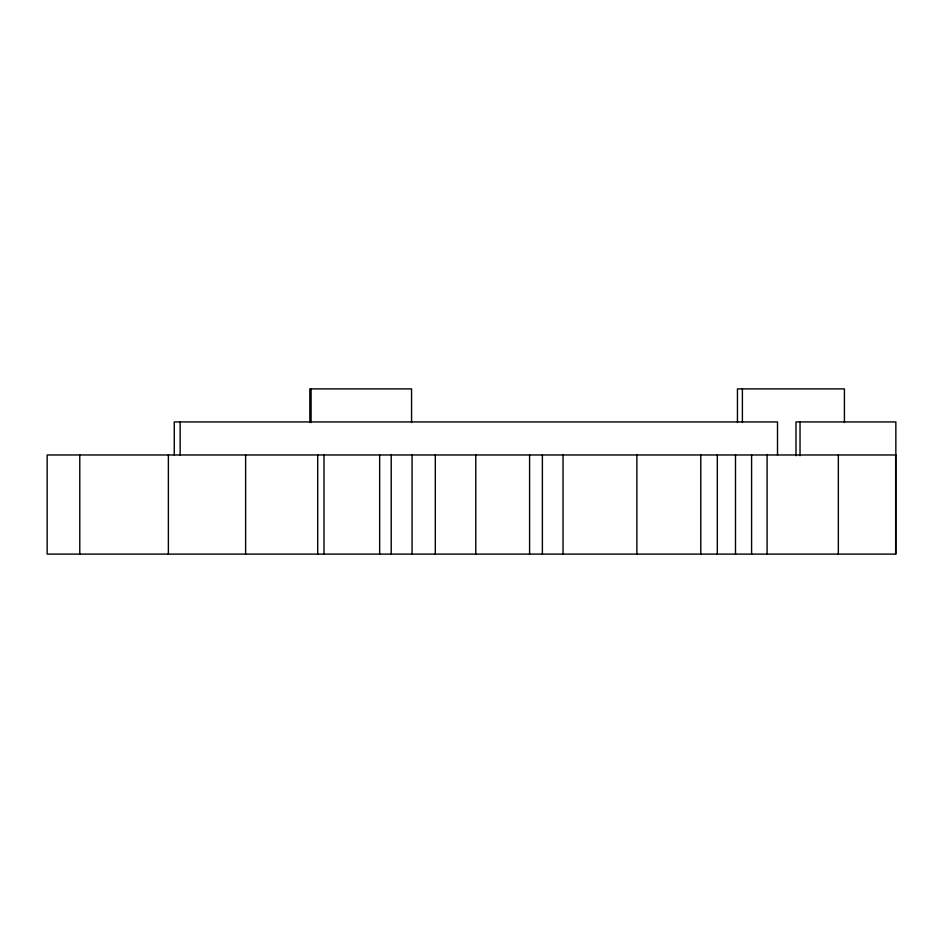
<?xml version="1.0" encoding="UTF-8"?>
<svg xmlns="http://www.w3.org/2000/svg" width="943" height="943" viewBox="0 0 943 943"><rect width="100%" height="100%" fill="white"/><g stroke="black" fill="none" stroke-linecap="round" stroke-linejoin="round"><path stroke-width="1.41" d="M895.85 454.974L47.15 454.974L47.15 554.107L895.85 554.107L895.85 421.934L795.998 421.934L795.998 455.717M895.65 454.974L895.65 554.107M844.421 422.523L844.421 388.893L737.45 388.893L737.45 422.523M838.339 454.974L838.339 554.107M800.029 421.934L800.029 455.717M777.515 454.974L777.515 421.934L174.266 421.934L174.266 454.974M767.083 454.974L767.083 554.107M751.595 454.974L751.595 554.107M742.4 388.893L742.4 422.523M735.493 454.974L735.493 554.107M717.317 454.974L717.317 554.107M700.79 454.974L700.79 554.107M636.879 454.974L636.879 554.107M563.042 454.974L563.042 554.107M542.39 454.974L542.39 554.107M529.589 454.974L529.589 554.107M475.791 454.974L475.791 554.107M435.312 454.974L435.312 554.107M412.079 454.974L412.079 554.107M411.561 422.523L411.561 388.893L309.846 388.893L309.846 422.523M391.215 454.974L391.215 554.107M379.652 454.974L379.652 554.107M323.991 454.974L323.991 554.107M317.697 454.974L317.697 554.107M311.084 388.893L311.084 422.523M245.616 454.974L245.616 554.107M180.148 421.934L180.148 454.974M168.373 454.974L168.373 554.107M79.778 454.974L79.778 554.107"/></g></svg>
